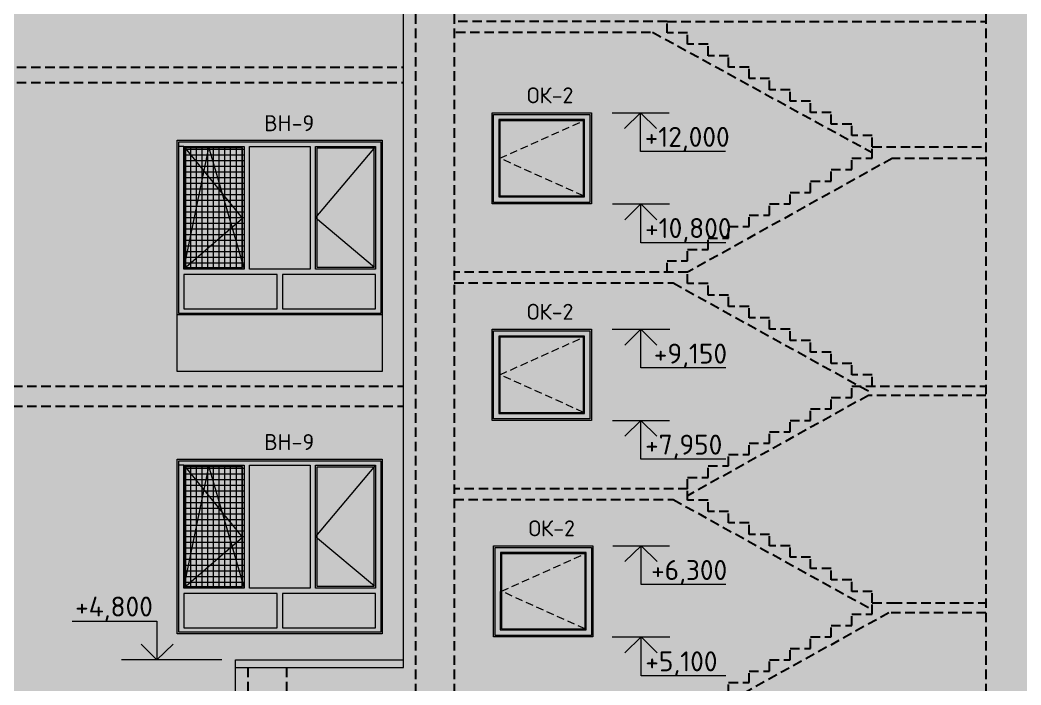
# Model space of a CAD drawing. Header units: millimetres. Extents: x -136099598 to 9192475, y 0 to 779331.
# Drawn here: x -208723 to -195547, y 293021 to 301773 of the extents above; entities that cross this region are included whole.
import ezdxf
from ezdxf import colors
from ezdxf.entities.mleader import LeaderData, LeaderLine
from ezdxf.math import Vec2, Vec3

# ---------------------------------------------------------------- set-up
doc = ezdxf.new("R2010")
doc.units = ezdxf.units.MM
doc.header["$MEASUREMENT"] = 0
doc.linetypes.add('01_base$0$DASHED2', pattern=[0.375, 0.25, -0.125])
doc.linetypes.add('ADSK_Штриховая_ш2 п1', pattern=[3, 2, -1])
doc.layers.get('0').update_dxf_attribs({"color": 250, "lineweight": 9})
doc.layers.get('Defpoints').update_dxf_attribs({"color": 8})
for name, color, linetype, lineweight, true_color in [('!_Окно_00_Штрих_Стекло', 7, 'Continuous', 0, 0x737373), ('RAL 000 80 00', 7, 'Continuous', 0, 0xb9b8b6), ('RAL 100 6030', 7, 'Continuous', 0, 0x989057), ('RAL 7016', 7, 'Continuous', 0, 0x383e42), ('RAL 90 10', 7, 'Continuous', 0, 0xf1ece1)]:
    doc.layers.add(name, color=color, linetype=linetype, lineweight=lineweight, true_color=true_color)
for name, color, linetype, lineweight in [('_Фасад', 7, 'Continuous', 9), ('АР-Выноски', 5, 'Continuous', 5), ('СТЕНЫ кирпич ЛИДЕР', 250, 'Continuous', 15), ('Фасад_тонкие', 7, 'Continuous', 5)]:
    doc.layers.add(name, color=color, linetype=linetype, lineweight=lineweight)
for name, color, linetype in [('PDF _0', 7, 'Continuous'), ('PDF _PDF _0', 7, 'Continuous'), ('PDF _Текст', 7, 'Continuous')]:
    doc.layers.add(name, color=color, linetype=linetype)
doc.styles.add('ICOCPEUR', font='isocpeur.ttf')
doc.styles.add('PDF ISOCPEUR', font='isocpeur.ttf')

# ---------------------------------------------------------------- blocks, each defined once
blk = doc.blocks.new('A$Cf265a104')
at = {"layer": '!_Окно_00_Штрих_Стекло'}
h = blk.add_hatch(color=256, dxfattribs=at)
h.dxf.hatch_style = 1
h.set_gradient(color1=(70, 92, 124), color2=(219, 225, 235), name='CURVED')
h.paths.add_polyline_path([(1204, 106), (105, 106), (105, 1095), (1204, 1095)])
at = {"layer": 'RAL 7016', "ltscale": 100, "transparency": 33554687}
h = blk.add_hatch(color=256, dxfattribs=at)
h.dxf.hatch_style = 1
h.paths.add_polyline_path([(0, 1200), (1308, 1200), (1308, 0), (0, 0)])
h.paths.add_polyline_path([(105, 1095), (105, 106), (1204, 106), (1204, 1095)], flags=16)
at = {"layer": 'PDF _0', "lineweight": 0}
blk.add_lwpolyline([(1219, 1110), (90, 1110), (89, 92), (1219, 92)], close=True, dxfattribs=at)
at = {"layer": 'PDF _0', "linetype": 'ADSK_Штриховая_ш2 п1', "lineweight": 0, "ltscale": 50}
blk.add_lwpolyline([(1204, 106), (105, 601), (1204, 1095)], dxfattribs=at)
at = {"layer": 'PDF _PDF _0', "lineweight": 0}
for points in [[(1308, 0), (0, 0), (0, 1200), (1308, 1200)], [(1288, 20), (20, 20), (20, 1178), (1288, 1178)], [(105, 106), (1204, 106), (1204, 1095), (105, 1095)]]:
    blk.add_lwpolyline(points, close=True, dxfattribs=at)
at = {"layer": 'PDF _Текст', "lineweight": 0, "insert": (460, 1324), "char_height": 210, "attachment_point": 7, "style": 'PDF ISOCPEUR'}
blk.add_mtext('ОК-2', dxfattribs=at)
blk = doc.blocks.new('A$C1dbcb027')
at = {"layer": '!_Окно_00_Штрих_Стекло'}
h = blk.add_hatch(color=256, dxfattribs=at)
h.dxf.hatch_style = 1
h.set_gradient(color1=(70, 92, 124), color2=(219, 225, 235), name='CURVED')
h.paths.add_polyline_path([(1323, -970), (1325, 1168), (-1196, 1168), (-1196, -970)])
at = {"ltscale": 150, "true_color": 0x575757, "transparency": 33554636}
h = blk.add_hatch(dxfattribs=at)
h.set_pattern_fill('ANSI37', color=251, scale=600, angle=135)
h.paths.add_polyline_path([(-404, 1168), (-1196, 1168), (-1196, -428), (-404, -428)])
at = {"layer": 'RAL 7016', "ltscale": 100, "transparency": 33554687}
h = blk.add_hatch(color=256, dxfattribs=at)
h.dxf.hatch_style = 1
h.paths.add_polyline_path([(1414, 1248), (-1286, 1248), (-1286, -1050), (1414, -1050)])
h.paths.add_polyline_path([(1324, 1168), (1324, -970), (-1196, -970), (-1196, 1168)], flags=16)
h = blk.add_hatch(color=256, dxfattribs=at)
h.dxf.hatch_style = 1
h.paths.add_polyline_path([(-334, -477), (-334, 1168), (-404, 1168), (-404, -477)])
h = blk.add_hatch(color=256, dxfattribs=at)
h.dxf.hatch_style = 1
h.paths.add_polyline_path([(536, -458), (536, 1168), (466, 1168), (466, -458)])
h = blk.add_hatch(color=256, dxfattribs=at)
h.dxf.hatch_style = 1
h.paths.add_polyline_path([(1347, -448), (-1209, -448), (-1209, -520), (1345, -520)])
h = blk.add_hatch(color=256, dxfattribs=at)
h.dxf.hatch_style = 1
h.paths.add_polyline_path([(99, -520), (29, -520), (29, -970), (99, -970)])
at = {"ltscale": 150}
blk.add_line((-1196, 1168), (-1266, 1168), dxfattribs=at)
at = {"layer": 'PDF _0', "lineweight": 0}
for points in [[(-1286, 1248), (1414, 1248), (1414, -1050), (-1286, -1050)], [(-1286, 1248), (1414, 1248), (1414, -1050), (-1286, -1050)], [(-1266, 1228), (1394, 1228), (1394, -1030), (-1266, -1030)], [(-404, -448), (-1196, -448), (-1196, 1168), (-404, 1168)], [(-1176, -428), (-424, -428), (-424, 1148), (-1176, 1148)], [(466, -448), (-334, -448), (-334, 1168), (466, 1168)], [(1324, -448), (536, -448), (536, 1168), (1324, 1168)], [(1304, -428), (556, -428), (556, 1148), (1304, 1148)], [(29, -520), (-1196, -520), (-1196, -970), (29, -970)], [(99, -970), (1324, -970), (1324, -520), (99, -520)]]:
    blk.add_lwpolyline(points, close=True, dxfattribs=at)
for points in [[(-1196, 1168), (-424, 217), (-1196, -448), (-870, 1148), (-404, -448)], [(1324, 1168), (536, 232), (1312, -421)]]:
    blk.add_lwpolyline(points, dxfattribs=at)
at = {"layer": 'PDF _Текст', "lineweight": 0, "insert": (-141, 1368), "char_height": 210, "attachment_point": 7, "style": 'PDF ISOCPEUR'}
blk.add_mtext('ВН-9', dxfattribs=at)
blk = doc.blocks.new('A$C477aa74d')
at = {"layer": 'Defpoints', "linetype": '01_base$0$DASHED2', "ltscale": 500}
blk.add_line((2160, 1050, -1), (3388, 1050, 8), dxfattribs=at)
for points, elevation in [([(1890, 7050), (1890, 7200), (1620, 7200), (1620, 7350), (1350, 7350), (1350, 7500), (1080, 7500), (1080, 7650), (810, 7650), (810, 7800), (540, 7800), (540, 7950), (270, 7950), (270, 8100), (0, 8100), (0, 8250), (-270, 8250), (-270, 8400), (-540, 8400), (-540, 8550), (-810, 8550), (-810, 8700), (-3590, 8700)], 0), ([(-3590, 8559), (-1001, 8559), (1890, 6975)], 0), ([(-810, 5400), (-810, 5550), (-540, 5550), (-540, 5700), (-270, 5700), (-270, 5850), (0, 5850), (0, 6000), (270, 6000), (270, 6150), (540, 6150), (540, 6300), (810, 6300), (810, 6450), (1080, 6450), (1080, 6600), (1350, 6600), (1350, 6750), (1620, 6750), (1620, 6900), (1890, 6900), (1890, 7050), (3393, 7050)], 0), ([(3384, 6898), (2154, 6898), (-540, 5400)], 1), ([(1890, 3900), (1890, 4050), (1620, 4050), (1620, 4200), (1350, 4200), (1350, 4350), (1080, 4350), (1080, 4500), (810, 4500), (810, 4650), (540, 4650), (540, 4800), (270, 4800), (270, 4950), (0, 4950), (0, 5100), (-270, 5100), (-270, 5250), (-540, 5250), (-540, 5400), (-3612, 5400)], 1), ([(-3612, 5259), (-731, 5259), (1890, 3809)], 0), ([(-540, 2550), (-540, 2700), (-270, 2700), (-270, 2850), (0, 2850), (0, 3000), (270, 3000), (270, 3150), (540, 3150), (540, 3300), (810, 3300), (810, 3450), (1080, 3450), (1080, 3600), (1350, 3600), (1350, 3750), (1620, 3750), (1620, 3900), (3388, 3900)], 0), ([(3388, 3779), (1840, 3779), (-540, 2459)], 0), ([(1890, 1050), (1890, 1200), (1620, 1200), (1620, 1350), (1350, 1350), (1350, 1500), (1080, 1500), (1080, 1650), (810, 1650), (810, 1800), (540, 1800), (540, 1950), (270, 1950), (270, 2100), (0, 2100), (0, 2250), (-270, 2250), (-270, 2400), (-540, 2400), (-540, 2550), (-3612, 2550)], 0), ([(-3612, 2409), (-731, 2409), (1890, 959)], 0), ([(3388, 918), (2109, 918), (-270, -401)], 0), ([(-3612, -448), (-461, -448), (1890, -1751)], 0), ([(3388, -1796), (2085, -1796), (-358, -3150)], 0), ([(-3612, -3270), (-511, -3270), (1708, -4500)], 0)]:
    blk.add_lwpolyline(points, dxfattribs=dict(at, elevation=elevation))
for points in [[(-270, -300), (-270, -150), (0, -150), (0, 0), (270, 0), (270, 150), (540, 150), (540, 300), (810, 300), (810, 450), (1080, 450), (1080, 600), (1350, 600), (1350, 750), (1620, 750), (1620, 900), (1890, 900), (1890, 1050), (2160, 1050)], [(1890, -1650), (1890, -1500), (1620, -1500), (1620, -1350), (1350, -1350), (1350, -1200), (1080, -1200), (1080, -1050), (810, -1050), (810, -900), (540, -900), (540, -750), (270, -750), (270, -600), (0, -600), (0, -450), (-270, -450), (-270, -300), (-3612, -300)], [(-540, -3150), (-540, -3000), (-270, -3000), (-270, -2850), (0, -2850), (0, -2700), (270, -2700), (270, -2550), (540, -2550), (540, -2400), (810, -2400), (810, -2250), (1080, -2250), (1080, -2100), (1350, -2100), (1350, -1950), (1620, -1950), (1620, -1800), (1890, -1800), (1890, -1650), (3388, -1650)], [(1890, -4500), (1890, -4350), (1620, -4350), (1620, -4200), (1350, -4200), (1350, -4050), (1080, -4050), (1080, -3900), (810, -3900), (810, -3750), (540, -3750), (540, -3600), (270, -3600), (270, -3450), (0, -3450), (0, -3300), (-270, -3300), (-270, -3150), (-3612, -3150)]]:
    blk.add_lwpolyline(points, dxfattribs=at)

msp = doc.modelspace()

# ---------------------------------------------------------------- hatches: boundary and pattern name
at = {"layer": 'RAL 000 80 00'}
h = msp.add_hatch(color=256, dxfattribs=at)
h.dxf.hatch_style = 1
h.paths.add_polyline_path([(-195334.5, 304552.5), (-203674.5, 304552.5), (-203674.5, 293251.2), (-205884.5, 293251.2), (-205884.5, 288553.6), (-195334.5, 288553.6)])
at = {"layer": 'RAL 100 6030'}
h = msp.add_hatch(color=256, dxfattribs=at)
h.dxf.hatch_style = 1
h.paths.add_polyline_path([(-203954.5, 297892), (-206654.5, 297892), (-206654.5, 297143.5), (-203954.5, 297143.5)])
at = {"layer": 'RAL 90 10', "ltscale": 100, "transparency": 33554687}
h = msp.add_hatch(color=256, dxfattribs=at)
h.dxf.hatch_style = 1
h.paths.add_polyline_path([(-203674.5, 302392), (-229684.5, 302392), (-229684.5, 288553.6), (-205884.5, 288553.6), (-205884.5, 293251.2), (-203674.5, 293251.2)])

# ---------------------------------------------------------------- linework, layer by layer
at = {"layer": '_Фасад', "lineweight": 0}
for p, q in [((-200928.1, 300552.3), (-200179.5, 300552.3)), ((-200922.8, 299352.3), (-200174.2, 299352.3)), ((-200928.1, 297703.3), (-200168.9, 297703.3)), ((-200922.8, 296503.3), (-200174.2, 296503.3)), ((-200920.3, 294853.6), (-200171.6, 294853.6)), ((-200928.1, 293653.6), (-200168.9, 293653.6)), ((-206066.2, 293351.2), (-207387, 293351.2))]:
    msp.add_line(p, q, dxfattribs=at)
at = {"layer": 'Defpoints', "color": 2, "linetype": '01_base$0$DASHED2', "ltscale": 500}
for p, q in [((-203514.5, 286348, -0.3), (-203514.5, 304485.6)), ((-203004.5, 286348, -0.3), (-203004.5, 304085.9)), ((-196004.5, 286348, -0.5), (-196004.5, 304085.9, -0.7)), ((-229014.5, 301152), (-203674.5, 301152, -0.7)), ((-229014.5, 300952), (-203674.5, 300952, -0.7)), ((-225504.5, 296952, -0.1), (-203674.5, 296952, -0.7)), ((-225504.5, 296692, -0.1), (-203674.5, 296692, -0.7)), ((-205724.5, 293251.2, 0), (-205724.5, 286348, -0.4)), ((-205214.5, 293251.2, 0), (-205214.5, 286348, -0.4))]:
    msp.add_line(p, q, dxfattribs=at)
at = {"layer": 'Defpoints', "linetype": '01_base$0$DASHED2', "ltscale": 500}
msp.add_line((-200205.2, 301753.5), (-196004.5, 301753.5, -0.3), dxfattribs=at)
at = {"layer": 'PDF _0', "color": 251, "lineweight": 0, "true_color": 0x626366, "transparency": 33554559}
msp.add_solid([(-200458.2, 293896), (-200458.2, 293896), (-200556, 293896)], dxfattribs=at)
at = {"layer": 'СТЕНЫ кирпич ЛИДЕР', "ltscale": 100}
for p, q in [((-203674.5, 293251.2, 0), (-203674.5, 304654.1, -1.1)), ((-205884.5, 287245.6), (-205884.5, 293351.2, 0)), ((-205884.5, 293351.2, 0), (-203674.5, 293351.2, 0)), ((-205884.5, 293251.2, 0.1), (-203674.5, 293251.2, 0))]:
    msp.add_line(p, q, dxfattribs=at)
msp.add_lwpolyline([(-206654.5, 297895.5), (-203954.5, 297895.5), (-203954.5, 297147), (-206654.5, 297147)], close=True, dxfattribs=at)
at = {"layer": 'Фасад_тонкие', "lineweight": 0}
for points in [[(-199438.1, 300042.4), (-200553.8, 300042.4), (-200553.8, 300552.3), (-200767.1, 300343.4), (-200553.8, 300552.3), (-200344.9, 300343.4)], [(-199432.8, 298842.4), (-200548.5, 298842.4), (-200548.5, 299352.3), (-200761.9, 299143.4), (-200548.5, 299352.3), (-200339.6, 299143.4)], [(-199432.8, 297193.3), (-200548.5, 297193.3), (-200548.5, 297703.3), (-200761.9, 297494.4), (-200548.5, 297703.3), (-200339.6, 297494.4)], [(-199432.8, 295993.3), (-200548.5, 295993.3), (-200548.5, 296503.3), (-200761.9, 296294.4), (-200548.5, 296503.3), (-200339.6, 296294.4)], [(-199430.3, 294343.6), (-200546, 294343.6), (-200546, 294853.6), (-200759.3, 294644.6), (-200546, 294853.6), (-200337, 294644.6)], [(-208035.2, 293861.1), (-206919.5, 293861.1), (-206919.5, 293351.2), (-206706.1, 293560.1), (-206919.5, 293351.2), (-207128.4, 293560.1)]]:
    msp.add_lwpolyline(points, dxfattribs=at)
at = {"layer": 'Фасад_тонкие', "lineweight": 0, "elevation": 0}
msp.add_lwpolyline([(-199430.3, 293143.6), (-200546, 293143.6), (-200546, 293653.6), (-200759.3, 293444.6), (-200546, 293653.6), (-200337, 293444.6)], dxfattribs=at)

# ---------------------------------------------------------------- block references
at = {"ltscale": 150}
for name, p in [('A$Cf265a104', (-202509.5, 299352.3, 0.5)), ('A$C1dbcb027', (-205368.2, 298941.8)), ('A$Cf265a104', (-202509.5, 296503.3, 1)), ('A$C1dbcb027', (-205368.2, 294745.3)), ('A$Cf265a104', (-202489.5, 293653.6, -1))]:
    msp.add_blockref(name, p, dxfattribs=at)
at = {"layer": 'Defpoints', "color": 2, "linetype": '01_base$0$DASHED2', "ltscale": 500}
msp.add_blockref('A$C477aa74d', (-199395.2, 293053.5, -0.3), dxfattribs=at)

# ---------------------------------------------------------------- texts
at = {"layer": 'PDF _0', "color": 18, "lineweight": 0, "true_color": 0x000000, "char_height": 262.49, "style": 'PDF ISOCPEUR'}
for s, insert, attachment_point in [('+12,000', (-200499.6, 300042.4), 7), ('+10,800', (-200494.4, 298842.4), 7), ('+9,150', (-200379.4, 297190.2), 7), ('+7,950', (-200494.4, 295992.1, -0.8), 7), ('+6,300', (-200416.1, 294341.8), 7), ('+4,800', (-206973.6, 293861.1), 9), ('+5,100', (-200491.8, 293140.2, 0.8), 7)]:
    msp.add_mtext(s, dxfattribs=dict(at, insert=insert, attachment_point=attachment_point))

# ---------------------------------------------------------------- leaders
at = {"layer": 'АР-Выноски'}
ml = msp.add_multileader_mtext('Standard', dxfattribs=at)
ml.set_content('Окно открывающееся, открывание обеспечивается механическим устройством д/дистанц. открывания изнутри без ключа. ', color=256, style='ICOCPEUR')
ml.set_leader_properties()
ml.build(insert=Vec2(0, 0))
ml.multileader.update_dxf_attribs({"text_left_attachment_type": 6, "text_right_attachment_type": 6, "dogleg_length": 100, "arrow_head_size": 250})
ctx = ml.context
ctx.base_point, ctx.char_height, ctx.arrow_head_size, ctx.landing_gap_size, ctx.plane_origin = Vec3(-209940.4, 310585.7, -0.2), 250, 250, 25, Vec3(-204684.4, 311269.9, -0.2)
ctx.left_attachment, ctx.right_attachment = 6, 6
notes = []
notes.append((ctx, [(0, (1, 1, 0), (-210292.5, 310585.7, -0.2), (1, 0), 352.1, [(1, [(-224155, 295344.2, -0.2), (-221370.8, 295344.2, -0.2)], 0, [])])]))
ctx.mtext.insert, ctx.mtext.width, ctx.mtext.defined_height, ctx.mtext.flow_direction = Vec3(-209915.4, 310910.7, -0.2), 7698.098, 2741.7, 5
ml = msp.add_multileader_mtext('Standard', dxfattribs=at)
ml.set_content('Окно открывающееся, открывание обеспечивается механическим устройством д/дистанц. открывания изнутри без ключа. ', color=256, style='ICOCPEUR')
ml.set_leader_properties()
ml.build(insert=Vec2(0, 0))
ml.multileader.update_dxf_attribs({"text_left_attachment_type": 6, "text_right_attachment_type": 6, "dogleg_length": 100, "arrow_head_size": 250})
ctx = ml.context
ctx.base_point, ctx.char_height, ctx.arrow_head_size, ctx.landing_gap_size, ctx.plane_origin = Vec3(-209940.4, 310585.7), 250, 250, 25, Vec3(-198684.4, 311269.9)
ctx.left_attachment, ctx.right_attachment = 6, 6
notes.append((ctx, [(0, (1, 1, 0), (-210292.5, 310585.7), (1, 0), 352.1, [(1, [(-218155, 295344.2), (-215370.7, 295344.2)], 0, [])])]))
ctx.mtext.insert, ctx.mtext.width, ctx.mtext.defined_height, ctx.mtext.flow_direction = Vec3(-209915.4, 310910.7), 7698.098, 2741.7, 5
ml = msp.add_multileader_mtext('Standard', dxfattribs=at)
ml.set_content('Окно открывающееся, открывание обеспечивается механическим устройством д/дистанц. открывания изнутри без ключа. ', color=256, style='ICOCPEUR')
ml.set_leader_properties()
ml.build(insert=Vec2(0, 0))
ml.multileader.update_dxf_attribs({"text_left_attachment_type": 6, "text_right_attachment_type": 6, "dogleg_length": 100, "arrow_head_size": 250})
ctx = ml.context
ctx.base_point, ctx.char_height, ctx.arrow_head_size, ctx.landing_gap_size, ctx.plane_origin = Vec3(-209940.4, 310585.7), 250, 250, 25, Vec3(-192684.4, 311269.9)
ctx.left_attachment, ctx.right_attachment = 6, 6
notes.append((ctx, [(0, (1, 1, 0), (-210292.5, 310585.7), (1, 0), 352.1, [(1, [(-212155, 295344.2), (-209370.7, 295344.2)], 0, [])])]))
ctx.mtext.insert, ctx.mtext.width, ctx.mtext.defined_height, ctx.mtext.flow_direction = Vec3(-209915.4, 310910.7), 7698.098, 2741.7, 5
for ctx, leaders in notes:
    for number, flags, end, landing, length, lines in leaders:
        leader = LeaderData()
        leader.index, (leader.has_last_leader_line, leader.has_dogleg_vector, leader.attachment_direction) = number, flags
        leader.last_leader_point, leader.dogleg_vector, leader.dogleg_length = Vec3(end), Vec3(landing), length
        for number, points, colour, breaks in lines:
            line = LeaderLine()
            line.index, line.vertices, line.color, line.breaks = number, Vec3.list(points), colors.encode_raw_color(colour), breaks
            leader.lines.append(line)
        ctx.leaders.append(leader)

doc.saveas('drawing.dxf')
